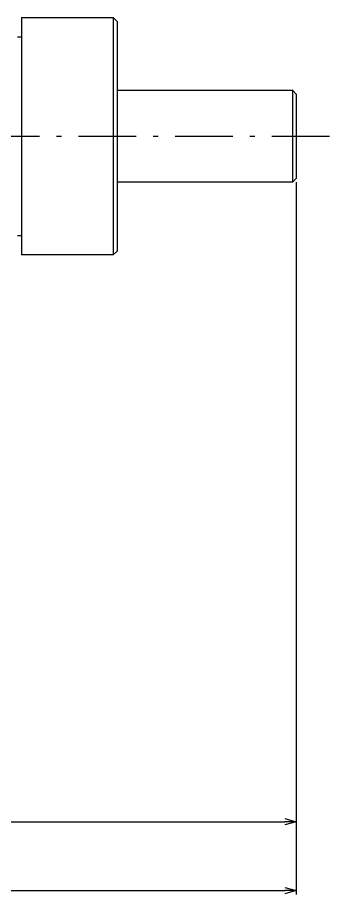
# Model space of a CAD drawing. Header units: millimetres. Extents: x -101 to 1189, y 101 to 982.
# Drawn here: x 1106.7 to 1189.5, y 118.9 to 347.9 of the extents above; entities that cross this region are included whole.
import ezdxf

# ---------------------------------------------------------------- set-up
doc = ezdxf.new("R2010")
doc.units = ezdxf.units.MM
doc.linetypes.add('DASHDOT', pattern=[50.5, 30, -9, 2.5, -9])
for name, color, linetype in [('1', 7, 'Continuous'), ('2', 134, 'Continuous'), ('3', 214, 'Continuous')]:
    doc.layers.add(name, color=color, linetype=linetype)

# ---------------------------------------------------------------- blocks, each defined once
blk = doc.blocks.new('_Open30')
at = {"color": 0, "lineweight": -2}
for p, q in [((-1, 0.268), (0, 0)), ((0, 0), (-1, -0.268)), ((0, 0), (-1, 0))]:
    blk.add_line(p, q, dxfattribs=at)

msp = doc.modelspace()

# ---------------------------------------------------------------- linework, layer by layer
at = {"layer": '1', "color": 7, "linetype": 'Continuous'}
for p, q in [((1107.69, 347.89), (1131.69, 347.89)), ((1107.69, 347.89), (1107.69, 285.89)), ((1131.69, 347.89), (1131.69, 285.89)), ((1131.69, 347.89), (1132.69, 346.89)), ((1132.69, 346.89), (1132.69, 286.89)), ((1106.69, 342.89), (1107.69, 342.89)), ((1107.69, 342.89), (1107.69, 290.89)), ((1107.69, 342.89), (1107.69, 290.89)), ((1132.69, 328.89), (1178.49, 328.89)), ((1178.49, 328.89), (1179.49, 327.89)), ((1178.49, 328.89), (1178.49, 304.89)), ((1179.49, 327.89), (1179.49, 305.89)), ((1106.69, 316.89), (1106.69, 316.89)), ((1178.49, 304.89), (1132.69, 304.89)), ((1179.49, 305.89), (1178.49, 304.89)), ((1107.69, 290.89), (1106.69, 290.89)), ((1132.69, 286.89), (1131.69, 285.89)), ((1131.69, 285.89), (1107.69, 285.89))]:
    msp.add_line(p, q, dxfattribs=at)
at = {"layer": '2', "color": 134, "linetype": 'Continuous'}
for p, q in [((1179.49, 304.89), (1179.49, 118.9)), ((1179.49, 304.89), (1179.49, 136.9)), ((850.69, 137.9), (1176.49, 137.9)), ((763.19, 119.9), (1176.49, 119.9))]:
    msp.add_line(p, q, dxfattribs=at)
at = {"layer": '3', "color": 214, "linetype": 'DASHDOT', "ltscale": 0.5}
msp.add_line((844.9, 316.89), (1189.49, 316.89), dxfattribs=at)

# ---------------------------------------------------------------- block references
at = {"layer": '2', "color": 134, "linetype": 'Continuous', "xscale": 3, "yscale": 3, "zscale": 3}
for p in [(1179.49, 137.9), (1179.49, 119.9)]:
    msp.add_blockref('_Open30', p, dxfattribs=at)

doc.saveas('drawing.dxf')
